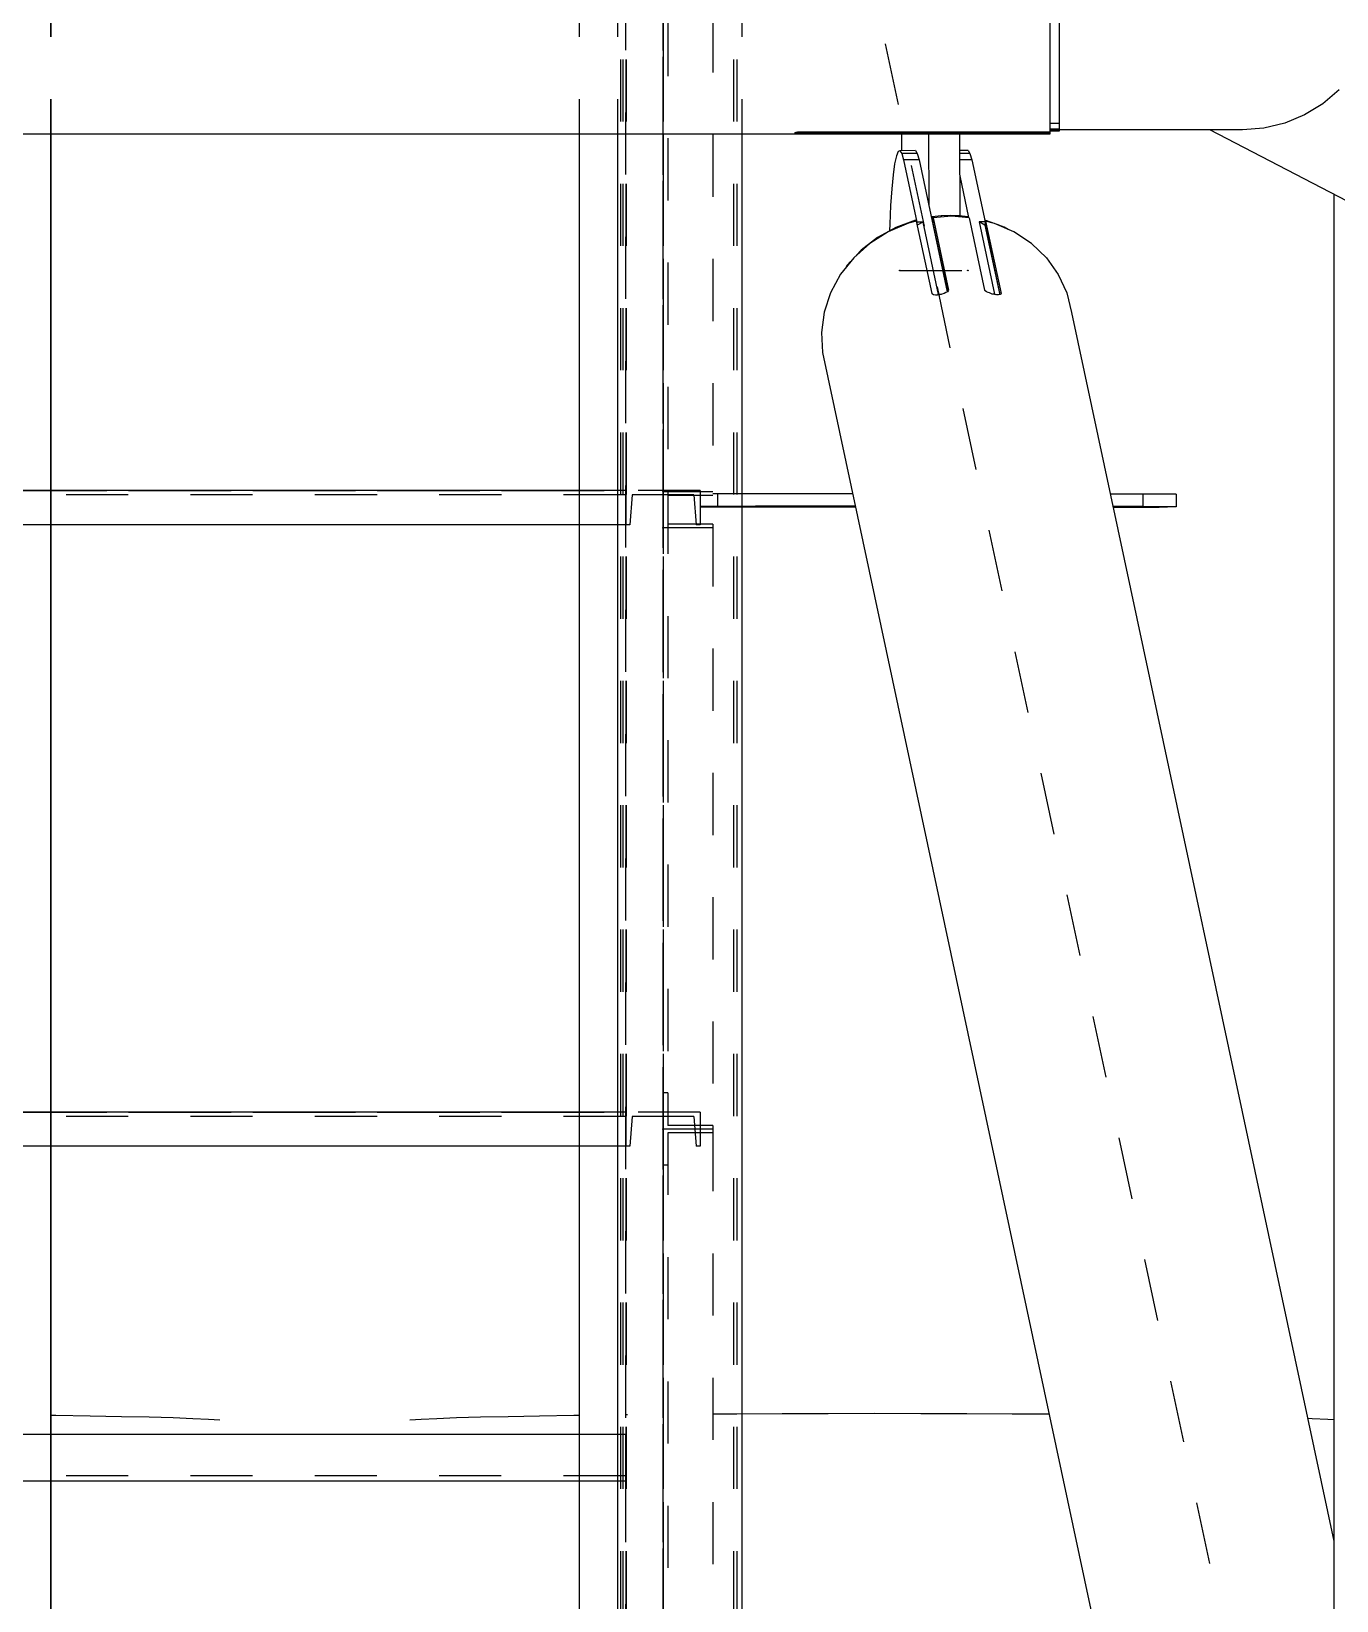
# Model space of a CAD drawing. Header units: millimetres. Extents: x 149919 to 150445, y 136651 to 136866.
# Drawn here: x 150262.407 to 150264.507, y 136747.788 to 136750.313 of the extents above; entities that cross this region are included whole.
import ezdxf

# ---------------------------------------------------------------- set-up
doc = ezdxf.new("R2010")
doc.units = ezdxf.units.MM
doc.header["$LTSCALE"] = 0.25
for name, pattern in [('CENTER', [50.8, 31.75, -6.35, 6.35, -6.35]), ('XKITLINE00', [0]), ('XKITLINE02', [4, 2, -2]), ('XKITLINE03', [6, 3, -1, 1, -1])]:
    doc.linetypes.add(name, pattern=pattern)

# ---------------------------------------------------------------- blocks, each defined once
blk = doc.blocks.new('çatıı')
at = {"color": 116, "linetype": 'XKITLINE02', "true_color": 0x136734}
for p, q in [((12154.14, 10409.49), (12154.14, 9590.95)), ((12154.14, 10409.49), (12154.14, 9590.95)), ((12154.54, 10409.49), (12154.54, 9590.91)), ((12154.54, 10409.49), (12154.54, 9590.91)), ((12154.99, 10409.49), (12154.99, 9590.95)), ((12154.99, 10409.49), (12154.99, 9590.95)), ((12155.07, 10409.49), (12155.07, 9590.91)), ((12155.07, 10409.49), (12155.07, 9590.91)), ((12172.3, 10409.49), (12172.31, 9590.91)), ((12172.3, 10409.49), (12172.3, 9590.91)), ((12172.84, 10409.49), (12172.84, 9590.91)), ((12172.84, 10409.49), (12172.84, 9590.91)), ((12062.5, 10023.11), (12062.5, 9977.44)), ((12062.51, 10023.11), (12062.51, 9977.44)), ((12147.49, 10023.11), (12147.49, 9977.44)), ((12147.49, 10023.11), (12147.49, 9977.44)), ((12153.69, 10023.11), (12153.69, 9977.44)), ((12153.69, 10023.11), (12153.69, 9977.44)), ((12173.69, 10023.11), (12173.69, 9977.44)), ((12173.69, 10023.11), (12173.69, 9977.44)), ((12160.99, 10017.38), (12160.99, 9914.13)), ((12160.99, 10017.38), (12160.99, 9914.13)), ((12161.79, 10016.8), (12161.79, 9914.13)), ((12161.79, 10016.8), (12161.79, 9914.13)), ((12168.99, 10017.38), (12168.99, 9919.35)), ((12168.99, 10017.38), (12168.99, 9919.35)), ((12062.51, 9920.13), (11991.01, 9920.13)), ((12062.51, 9920.13), (12055.01, 9920.13)), ((12154.99, 9920.13), (12147.49, 9920.13)), ((12154.99, 9920.13), (12147.49, 9920.13)), ((12154.99, 9920.13), (12154.99, 9914.63)), ((12154.99, 9920.13), (12154.99, 9914.63)), ((12154.99, 9920.13), (12154.99, 9914.63)), ((12166.99, 9920.13), (12154.99, 9920.13)), ((12154.99, 9920.13), (12154.99, 9914.63)), ((12154.99, 9920.13), (12154.99, 9914.63)), ((12166.99, 9920.13), (12154.99, 9920.13)), ((12154.99, 9920.13), (12154.99, 9914.63)), ((12160.99, 9919.94), (12160.99, 9817.38)), ((12161.79, 9919.94), (12160.99, 9919.94)), ((12160.99, 9919.94), (12160.99, 9817.38)), ((12161.79, 9919.94), (12160.99, 9919.94)), ((12168.99, 9919.93), (12160.99, 9919.93)), ((12168.99, 9919.93), (12160.99, 9919.93)), ((12161.79, 9919.94), (12161.79, 9817.96)), ((12161.79, 9919.94), (12161.79, 9817.96)), ((12166.99, 9920.13), (12166.99, 9914.63)), ((12166.99, 9920.13), (12166.99, 9914.63)), ((12166.99, 9920.13), (12166.99, 9914.63)), ((12166.99, 9920.13), (12166.99, 9914.63)), ((12154.99, 9919.43), (11981.51, 9919.43)), ((12154.99, 9919.43), (12055.01, 9919.43)), ((12156.05, 9919.43), (12155.67, 9914.63)), ((12156.05, 9919.43), (12155.67, 9914.63)), ((12156.05, 9919.43), (12155.67, 9914.63)), ((12156.05, 9919.43), (12155.67, 9914.63)), ((12165.92, 9919.43), (12156.05, 9919.43)), ((12165.92, 9919.43), (12156.05, 9919.43)), ((12168.99, 9919.35), (12161.79, 9919.35)), ((12168.99, 9919.35), (12161.79, 9919.35)), ((12165.92, 9919.43), (12166.31, 9914.63)), ((12165.92, 9919.43), (12166.31, 9914.63)), ((12165.92, 9919.43), (12166.31, 9914.63)), ((12165.92, 9919.43), (12166.31, 9914.63)), ((12062.51, 9914.63), (11991.01, 9914.63)), ((12062.51, 9914.63), (12055.01, 9914.63)), ((12154.99, 9914.63), (12147.49, 9914.63)), ((12154.99, 9914.63), (12147.49, 9914.63)), ((12155.67, 9914.63), (12154.99, 9914.63)), ((12155.67, 9914.63), (12154.99, 9914.63)), ((12168.99, 9914.7), (12161.79, 9914.7)), ((12168.99, 9914.7), (12161.79, 9914.7)), ((12166.99, 9914.63), (12166.31, 9914.63)), ((12166.99, 9914.63), (12166.31, 9914.63)), ((12168.99, 9914.7), (12168.99, 9817.38)), ((12168.99, 9914.7), (12168.99, 9817.38)), ((12161.79, 9914.13), (12160.99, 9914.13)), ((12161.79, 9914.13), (12160.99, 9914.13)), ((12168.99, 9914.12), (12160.99, 9914.12)), ((12168.99, 9914.12), (12160.99, 9914.12)), ((12160.99, 9823.2), (12160.99, 9817.38)), ((12161.79, 9823.2), (12160.99, 9823.2)), ((12161.79, 9823.2), (12160.99, 9823.2)), ((12161.79, 9823.2), (12161.79, 9817.96)), ((12154.99, 9819.43), (11981.51, 9819.43)), ((12062.51, 9820.13), (11991.01, 9820.13)), ((12062.51, 9820.13), (12055.01, 9820.13)), ((12154.99, 9819.43), (12055.01, 9819.43)), ((12154.99, 9820.13), (12147.49, 9820.13)), ((12154.99, 9820.13), (12147.49, 9820.13)), ((12154.99, 9820.13), (12154.99, 9814.63)), ((12154.99, 9820.13), (12154.99, 9814.63)), ((12154.99, 9820.13), (12154.99, 9814.63)), ((12166.99, 9820.13), (12154.99, 9820.13)), ((12154.99, 9820.13), (12154.99, 9814.63)), ((12154.99, 9820.13), (12154.99, 9814.63)), ((12166.99, 9820.13), (12154.99, 9820.13)), ((12154.99, 9820.13), (12154.99, 9814.63)), ((12156.05, 9819.43), (12155.67, 9814.63)), ((12156.05, 9819.43), (12155.67, 9814.63)), ((12156.05, 9819.43), (12155.67, 9814.63)), ((12156.05, 9819.43), (12155.67, 9814.63)), ((12165.92, 9819.43), (12156.05, 9819.43)), ((12165.92, 9819.43), (12156.05, 9819.43)), ((12165.92, 9819.43), (12166.31, 9814.63)), ((12165.92, 9819.43), (12166.31, 9814.63)), ((12165.92, 9819.43), (12166.31, 9814.63)), ((12165.92, 9819.43), (12166.31, 9814.63)), ((12166.99, 9820.13), (12166.99, 9814.63)), ((12166.99, 9820.13), (12166.99, 9814.63)), ((12166.99, 9820.13), (12166.99, 9814.63)), ((12166.99, 9820.13), (12166.99, 9814.63)), ((12168.99, 9817.38), (12160.99, 9817.38)), ((12168.99, 9817.38), (12160.99, 9817.38)), ((12160.99, 9817.38), (12160.99, 9714.13)), ((12168.99, 9817.38), (12160.99, 9817.38)), ((12160.99, 9817.38), (12160.99, 9714.13)), ((12168.99, 9817.38), (12160.99, 9817.38)), ((12168.99, 9817.96), (12161.79, 9817.96)), ((12168.99, 9817.96), (12161.79, 9817.96)), ((12161.79, 9816.8), (12161.79, 9714.13)), ((12168.99, 9816.8), (12161.79, 9816.8)), ((12161.79, 9816.8), (12161.79, 9714.13)), ((12168.99, 9816.8), (12161.79, 9816.8)), ((12168.99, 9817.96), (12168.99, 9817.38)), ((12168.99, 9817.38), (12168.99, 9719.35)), ((12168.99, 9817.38), (12168.99, 9719.35)), ((12062.51, 9814.63), (11991.01, 9814.63)), ((12062.51, 9814.63), (12055.01, 9814.63)), ((12154.99, 9814.63), (12147.49, 9814.63)), ((12154.99, 9814.63), (12147.49, 9814.63)), ((12155.67, 9814.63), (12154.99, 9814.63)), ((12155.67, 9814.63), (12154.99, 9814.63)), ((12166.99, 9814.63), (12166.31, 9814.63)), ((12166.99, 9814.63), (12166.31, 9814.63)), ((12161.79, 9811.57), (12160.99, 9811.57)), ((12161.79, 9811.57), (12160.99, 9811.57)), ((12062.51, 9768.27), (12036.31, 9768.27)), ((12154.98, 9768.27), (12147.49, 9768.27)), ((12154.98, 9768.27), (12154.98, 9760.77)), ((12154.98, 9761.62), (11981.51, 9761.62)), ((12062.51, 9760.77), (11981.51, 9760.77)), ((12154.98, 9760.77), (12147.49, 9760.77))]:
    blk.add_line(p, q, dxfattribs=at)
at = {"color": 1, "linetype": 'XKITLINE03'}
for p, q in [((12154.99, 9590.95), (12154.99, 10409.49)), ((12154.99, 9590.95), (12154.99, 10409.49)), ((12160.99, 10409.49), (12160.99, 9590.91)), ((12160.99, 9590.91), (12160.99, 10409.49)), ((12160.99, 9919.93), (12160.99, 10017.38)), ((12160.99, 9919.93), (12160.99, 10017.38)), ((11981.51, 9920.13), (12154.99, 9920.13)), ((12055.01, 9920.13), (12154.99, 9920.13)), ((12154.99, 9920.13), (12154.99, 9920.13)), ((12154.99, 9920.13), (12154.99, 9920.13)), ((12160.99, 9817.38), (12160.99, 9914.12)), ((12160.99, 9817.38), (12160.99, 9914.12)), ((11981.51, 9820.13), (12154.99, 9820.13)), ((12055.01, 9820.13), (12154.99, 9820.13)), ((12154.99, 9820.13), (12154.99, 9820.13)), ((12154.99, 9820.13), (12154.99, 9820.13)), ((12160.99, 9719.93), (12160.99, 9817.38)), ((12160.99, 9719.93), (12160.99, 9817.38)), ((12154.98, 9760.77), (11981.51, 9760.77))]:
    blk.add_line(p, q, dxfattribs=at)
at = {"color": 8, "linetype": 'XKITLINE00'}
for p, q in [((12223.2, 10021.5), (12223.2, 9978.58)), ((12224.7, 10019.23), (12224.7, 9978.28)), ((12269.75, 9984.59), (12267.13, 9982.35)), ((12264.18, 9980.55), (12260.99, 9979.23)), ((12267.13, 9982.35), (12264.18, 9980.55)), ((12182.11, 9977.64), (12182.11, 9977.63)), ((12182.19, 9977.61), (12182.11, 9977.63)), ((12182.36, 9977.72), (12182.19, 9977.66)), ((12182.36, 9977.59), (12182.19, 9977.61)), ((12182.6, 9977.77), (12182.36, 9977.72)), ((12182.89, 9977.8), (12182.6, 9977.77)), ((12183.2, 9977.81), (12182.89, 9977.8)), ((12182.89, 9977.8), (12182.89, 9977.58)), ((12183.2, 9977.81), (12183.2, 9977.57)), ((12223.2, 9977.81), (12183.2, 9977.81)), ((12224.7, 9979.19), (12223.2, 9979.19)), ((12223.2, 9978.58), (12223.2, 9977.44)), ((12224.7, 9978.28), (12223.2, 9978.28)), ((12254.2, 9978.15), (12223.2, 9978.15)), ((12224.7, 9977.99), (12223.2, 9977.99)), ((12224.7, 9977.93), (12223.2, 9977.93)), ((12224.7, 9978.15), (12224.7, 9977.99)), ((12224.7, 9977.99), (12224.7, 9977.93)), ((12273.8, 9965.23), (12248.96, 9978.15)), ((12257.64, 9978.42), (12254.2, 9978.15)), ((12260.99, 9979.23), (12257.64, 9978.42)), ((12223.2, 9977.44), (11986.8, 9977.44)), ((12182.6, 9977.58), (12182.36, 9977.59)), ((12182.89, 9977.58), (12182.6, 9977.58)), ((12183.2, 9977.57), (12182.89, 9977.58)), ((12223.2, 9977.57), (12183.2, 9977.57)), ((12199.33, 9977.44), (12199.34, 9974.8)), ((12203.71, 9977.44), (12203.74, 9966.01)), ((12208.69, 9977.44), (12208.72, 9964.32)), ((12198.24, 9972.69), (12197.99, 9970.9)), ((12198.52, 9973.96), (12198.24, 9972.69)), ((12198.81, 9974.67), (12198.52, 9973.96)), ((12199.1, 9974.8), (12198.81, 9974.67)), ((12201.59, 9974.81), (12199.1, 9974.8)), ((12199.1, 9974.8), (12199.4, 9974.34)), ((12201.89, 9974.35), (12199.4, 9974.34)), ((12199.4, 9974.34), (12199.69, 9973.32)), ((12199.69, 9973.32), (12201.82, 9963.32)), ((12202.18, 9973.32), (12199.69, 9973.32)), ((12201.59, 9974.81), (12201.89, 9974.35)), ((12201.89, 9974.35), (12202.18, 9973.32)), ((12202.18, 9973.32), (12206.71, 9952.09)), ((12210.06, 9974.83), (12208.69, 9974.82)), ((12210.36, 9974.37), (12208.7, 9974.37)), ((12210.64, 9973.34), (12208.7, 9973.34)), ((12210.06, 9974.83), (12210.36, 9974.37)), ((12210.36, 9974.37), (12210.64, 9973.34)), ((12210.64, 9973.34), (12212.78, 9963.34)), ((12197.99, 9970.9), (12197.78, 9968.64)), ((12208.71, 9970.75), (12210.14, 9964.03)), ((12197.78, 9968.64), (12197.6, 9965.98)), ((12268.9, 9967.78), (12268.9, 9653.69)), ((12197.6, 9965.98), (12197.47, 9963)), ((12198.41, 9962.47), (12195.46, 9960.85)), ((12200.45, 9963.13), (12197.21, 9961.76)), ((12197.47, 9963), (12197.44, 9961.94)), ((12201.59, 9963.61), (12198.41, 9962.47)), ((12198.41, 9962.47), (12198.45, 9962.28)), ((12201.73, 9963.44), (12200.45, 9963.13)), ((12201.59, 9963.61), (12201.63, 9963.42)), ((12201.73, 9963.44), (12204.21, 9951.82)), ((12201.82, 9963.32), (12201.81, 9963.04)), ((12202.78, 9963.32), (12201.82, 9963.32)), ((12202.78, 9963.32), (12201.86, 9962.83)), ((12202.78, 9963.32), (12205.26, 9951.69)), ((12204.3, 9964.17), (12204.27, 9963.5)), ((12205.74, 9964.32), (12204.3, 9964.17)), ((12204.3, 9964.17), (12204.42, 9963.59)), ((12204.43, 9964.01), (12204.4, 9963.14)), ((12204.42, 9963.59), (12204.4, 9962.92)), ((12204.4, 9963.14), (12206.75, 9952.13)), ((12207.41, 9964.25), (12204.43, 9964.01)), ((12204.43, 9964.01), (12206.92, 9952.39)), ((12207.19, 9964.37), (12205.74, 9964.32)), ((12205.74, 9964.32), (12205.78, 9964.12)), ((12208.64, 9964.33), (12207.19, 9964.37)), ((12210.21, 9964.02), (12207.41, 9964.25)), ((12208.64, 9964.33), (12208.68, 9964.15)), ((12210.07, 9964.18), (12208.64, 9964.33)), ((12210.07, 9964.18), (12210.11, 9964.03)), ((12210.21, 9964.02), (12212.69, 9952.39)), ((12211.81, 9963.34), (12214.3, 9951.71)), ((12212.78, 9963.34), (12211.81, 9963.34)), ((12212.76, 9962.83), (12211.81, 9963.34)), ((12212.74, 9963.64), (12212.87, 9963.06)), ((12213.97, 9963.19), (12212.74, 9963.64)), ((12212.74, 9963.64), (12212.74, 9963.52)), ((12212.78, 9963.34), (12212.76, 9962.83)), ((12212.76, 9962.83), (12215.15, 9951.63)), ((12212.88, 9963.47), (12212.85, 9962.56)), ((12212.87, 9963.06), (12212.85, 9962.43)), ((12212.85, 9962.56), (12215.18, 9951.64)), ((12212.88, 9963.47), (12215.36, 9951.84)), ((12214.28, 9963.11), (12212.88, 9963.47)), ((12217.42, 9961.73), (12214.28, 9963.11)), ((12215.84, 9962.51), (12214.73, 9962.91)), ((12215.84, 9962.51), (12215.86, 9962.42)), ((12216.51, 9962.13), (12215.84, 9962.51)), ((12195.46, 9960.85), (12192.84, 9958.8)), ((12197.21, 9961.76), (12194.25, 9959.89)), ((12220.24, 9959.85), (12217.42, 9961.73)), ((12191.66, 9957.59), (12189.54, 9954.92)), ((12194.25, 9959.89), (12191.66, 9957.59)), ((12192.84, 9958.8), (12192.07, 9957.95)), ((12222.64, 9957.54), (12220.24, 9959.85)), ((12222.64, 9957.54), (12224.55, 9954.87)), ((12189.54, 9954.92), (12187.93, 9951.96)), ((12190.63, 9956.37), (12190.34, 9955.92)), ((12191.16, 9956.96), (12190.63, 9956.37)), ((12206.92, 9952.39), (12206.87, 9952.24)), ((12212.69, 9952.39), (12212.8, 9952.25)), ((12224.55, 9954.87), (12225.93, 9951.91)), ((12187.93, 9951.96), (12186.9, 9948.82)), ((12204.21, 9951.82), (12204.31, 9951.7)), ((12204.51, 9951.61), (12204.31, 9951.7)), ((12204.79, 9951.57), (12204.51, 9951.61)), ((12205.12, 9951.57), (12204.79, 9951.57)), ((12205.26, 9951.69), (12205.04, 9951.57)), ((12205.48, 9951.62), (12205.12, 9951.57)), ((12205.77, 9951.69), (12205.26, 9951.69)), ((12205.85, 9951.71), (12205.48, 9951.62)), ((12206.2, 9951.84), (12205.85, 9951.71)), ((12206.45, 9951.97), (12206.2, 9951.84)), ((12206.5, 9951.98), (12206.45, 9951.97)), ((12206.72, 9952.1), (12206.5, 9951.98)), ((12206.87, 9952.24), (12206.72, 9952.1)), ((12213, 9952.11), (12212.8, 9952.25)), ((12213.27, 9951.98), (12213, 9952.11)), ((12213.48, 9951.92), (12213.27, 9951.98)), ((12213.59, 9951.87), (12213.48, 9951.92)), ((12213.95, 9951.74), (12213.59, 9951.87)), ((12214.31, 9951.65), (12213.95, 9951.74)), ((12214.3, 9951.71), (12214.06, 9951.71)), ((12214.45, 9951.63), (12214.3, 9951.71)), ((12214.65, 9951.6), (12214.31, 9951.65)), ((12214.95, 9951.6), (12214.65, 9951.6)), ((12215.17, 9951.64), (12214.95, 9951.6)), ((12215.32, 9951.72), (12215.17, 9951.64)), ((12215.36, 9951.84), (12215.32, 9951.72)), ((12225.93, 9951.91), (12226.71, 9948.76)), ((12186.9, 9948.82), (12186.46, 9945.57)), ((12226.71, 9948.76), (12268.9, 9751.1)), ((12186.46, 9945.57), (12186.64, 9942.32)), ((12186.64, 9942.32), (12259.38, 9601.49)), ((12169.75, 9919.58), (12168.99, 9919.58)), ((12175.87, 9919.59), (12169.75, 9919.58)), ((12169.75, 9919.58), (12169.75, 9917.58)), ((12182.15, 9919.6), (12175.87, 9919.59)), ((12188.54, 9919.6), (12182.15, 9919.6)), ((12191.49, 9919.6), (12188.54, 9919.6)), ((12238.16, 9919.55), (12232.95, 9919.56)), ((12243.5, 9919.53), (12238.16, 9919.55)), ((12238.16, 9919.55), (12238.16, 9917.55)), ((12169.75, 9917.58), (12166.99, 9917.57)), ((12167.01, 9917.43), (12166.99, 9917.43)), ((12167.01, 9917.57), (12167.01, 9917.43)), ((12173.13, 9917.45), (12167.01, 9917.43)), ((12175.87, 9917.59), (12169.75, 9917.58)), ((12179.41, 9917.45), (12173.13, 9917.45)), ((12182.15, 9917.6), (12175.87, 9917.59)), ((12185.8, 9917.46), (12179.41, 9917.45)), ((12188.54, 9917.6), (12182.15, 9917.6)), ((12191.94, 9917.46), (12185.8, 9917.46)), ((12191.91, 9917.6), (12188.54, 9917.6)), ((12238.16, 9917.55), (12233.37, 9917.56)), ((12235.42, 9917.4), (12233.41, 9917.41)), ((12235.42, 9917.56), (12235.42, 9917.4)), ((12240.76, 9917.39), (12235.42, 9917.4)), ((12243.5, 9917.53), (12238.16, 9917.55)), ((12240.76, 9917.54), (12240.76, 9917.39)), ((12243.5, 9917.53), (12240.76, 9917.39)), ((12243.5, 9919.53), (12243.5, 9917.53)), ((12063.34, 9771.31), (12062.5, 9771.32)), ((12063.34, 9771.31), (12062.5, 9771.32)), ((12068.88, 9771.22), (12063.34, 9771.31)), ((12068.88, 9771.22), (12063.34, 9771.31)), ((12073.9, 9771.12), (12068.88, 9771.22)), ((12073.9, 9771.12), (12068.88, 9771.22)), ((12078.35, 9771.02), (12073.9, 9771.12)), ((12078.35, 9771.02), (12073.9, 9771.12)), ((12082.2, 9770.91), (12078.35, 9771.02)), ((12082.2, 9770.91), (12078.35, 9771.02)), ((12085.39, 9770.79), (12082.2, 9770.91)), ((12085.39, 9770.79), (12082.2, 9770.91)), ((12087.91, 9770.67), (12085.39, 9770.79)), ((12087.91, 9770.67), (12085.39, 9770.79)), ((12089.71, 9770.55), (12087.91, 9770.67)), ((12089.71, 9770.55), (12087.91, 9770.67)), ((12122.08, 9770.67), (12120.28, 9770.55)), ((12122.08, 9770.67), (12120.28, 9770.55)), ((12124.6, 9770.79), (12122.08, 9770.67)), ((12124.6, 9770.79), (12122.08, 9770.67)), ((12127.79, 9770.91), (12124.6, 9770.79)), ((12127.79, 9770.91), (12124.6, 9770.79)), ((12131.64, 9771.02), (12127.79, 9770.91)), ((12131.64, 9771.02), (12127.79, 9770.91)), ((12136.09, 9771.12), (12131.64, 9771.02)), ((12136.09, 9771.12), (12131.64, 9771.02)), ((12141.11, 9771.22), (12136.09, 9771.12)), ((12141.11, 9771.22), (12136.09, 9771.12)), ((12146.65, 9771.31), (12141.11, 9771.22)), ((12146.65, 9771.31), (12141.11, 9771.22)), ((12147.49, 9771.32), (12146.65, 9771.31)), ((12147.49, 9771.32), (12146.65, 9771.31)), ((12155.27, 9771.41), (12154.99, 9771.41)), ((12155.27, 9771.41), (12154.99, 9771.41)), ((12172.88, 9771.55), (12168.99, 9771.53)), ((12172.88, 9771.55), (12168.99, 9771.53)), ((12180.13, 9771.58), (12172.88, 9771.55)), ((12180.13, 9771.58), (12172.88, 9771.55)), ((12187.53, 9771.6), (12180.13, 9771.58)), ((12195, 9771.61), (12187.53, 9771.6)), ((12202.46, 9771.6), (12195, 9771.61)), ((12209.86, 9771.58), (12202.46, 9771.6)), ((12217.12, 9771.55), (12209.86, 9771.58)), ((12217.12, 9771.55), (12209.86, 9771.58)), ((12223.09, 9771.51), (12217.12, 9771.55)), ((12223.09, 9771.51), (12217.12, 9771.55)), ((12265.39, 9770.79), (12264.69, 9770.82)), ((12265.39, 9770.79), (12264.69, 9770.82)), ((12267.91, 9770.67), (12265.39, 9770.79)), ((12267.91, 9770.67), (12265.39, 9770.79)), ((12268.9, 9770.6), (12267.91, 9770.67)), ((12268.9, 9770.6), (12267.91, 9770.67))]:
    blk.add_line(p, q, dxfattribs=at)
at = {"color": 8, "linetype": 'CENTER'}
for p, q in [((12370, 9180.27), (12196.44, 9993.5)), ((12199.06, 9955.52), (12210.02, 9955.55))]:
    blk.add_line(p, q, dxfattribs=at)
at = {"color": 7, "linetype": 'XKITLINE00'}
for p, q in [((12062.5, 9977.44), (12062.5, 9698.1)), ((12062.51, 9977.44), (12062.51, 9698.1)), ((12147.49, 9977.44), (12147.49, 9590.95)), ((12147.49, 9977.44), (12147.49, 9590.95)), ((12153.69, 9977.44), (12153.69, 9590.91)), ((12153.69, 9977.44), (12153.69, 9590.91)), ((12173.69, 9977.44), (12173.69, 9590.91)), ((12173.69, 9977.44), (12173.69, 9590.91)), ((12147.49, 9920.13), (12062.51, 9920.13)), ((12147.49, 9920.13), (12062.51, 9920.13)), ((12147.49, 9914.63), (12062.51, 9914.63)), ((12147.49, 9914.63), (12062.51, 9914.63)), ((12147.49, 9820.13), (12062.51, 9820.13)), ((12147.49, 9820.13), (12062.51, 9820.13)), ((12147.49, 9814.63), (12062.51, 9814.63)), ((12147.49, 9814.63), (12062.51, 9814.63)), ((12147.49, 9768.27), (12062.51, 9768.27)), ((12147.49, 9760.77), (12062.51, 9760.77))]:
    blk.add_line(p, q, dxfattribs=at)
at = {"color": 8, "linetype": 'XKITLINE00'}
for centre in [(12199.06, 9955.52), (12210.02, 9955.55)]:
    blk.add_circle(centre, 0.05, dxfattribs=at)
at = {"color": 1, "linetype": 'XKITLINE00'}
for centre in [(12154.99, 9920.13), (12154.99, 9920.13), (12154.99, 9920.13), (12154.99, 9920.13), (12160.99, 9919.93), (12160.99, 9919.93), (12160.99, 9914.12), (12160.99, 9914.12), (12154.99, 9820.13), (12154.99, 9820.13), (12154.99, 9820.13), (12154.99, 9820.13), (12160.99, 9817.38), (12160.99, 9817.38), (12160.99, 9817.38), (12160.99, 9817.38), (12154.98, 9760.77)]:
    blk.add_circle(centre, 0.05, dxfattribs=at)

msp = doc.modelspace()

# ---------------------------------------------------------------- block references
at = {"xscale": 0.009999943142843078, "yscale": 0.009999943142843078, "zscale": 0.009999943142843078}
msp.add_blockref('çatıı', (150141.8141, 136650.3731), dxfattribs=at)

doc.saveas('drawing.dxf')
